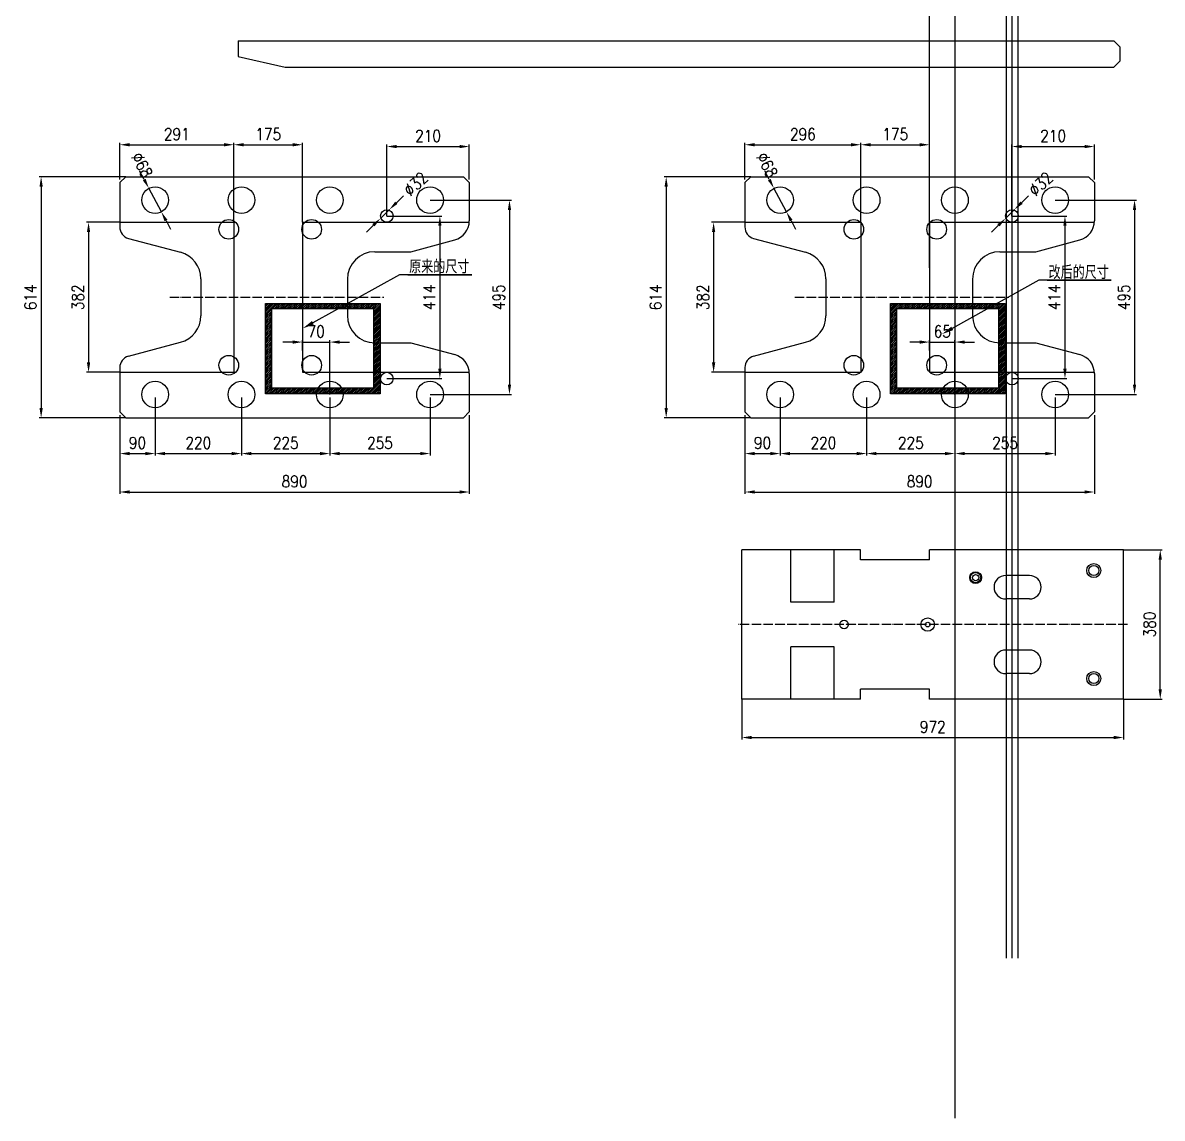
# Model space of a CAD drawing. Header units: millimetres. Extents: x 5342 to 26528, y -1153 to 6041.
# Drawn here: x 17214 to 20115, y -1153 to 1636 of the extents above; entities that cross this region are included whole.
import ezdxf

# ---------------------------------------------------------------- set-up
doc = ezdxf.new("R2010")
doc.units = ezdxf.units.MM
doc.linetypes.add('ACAD_ISO04W100', pattern=[30, 24, -3, 0, -3])
doc.layers.add('7', color=7, linetype='Continuous')
doc.layers.add('AM_5', color=3, linetype='Continuous', lineweight=25)
doc.layers.add('AM_8', color=1, linetype='Continuous', lineweight=25)
doc.styles.add('Dims', font='Romans.shx', dxfattribs={"width": 0.75})
doc.styles.add('HS', font='romans.shx', dxfattribs={"width": 0.85})
doc.dimstyles.new('Standard$0', dxfattribs={"dimscale": 12, "dimtxt": 3, "dimasz": 2.5, "dimexe": 0.5, "dimexo": 0, "dimgap": 1.2, "dimtad": 1, "dimdsep": 46, "dimtxsty": 'HS', "dimcen": 1, "dimclrd": 3, "dimclre": 3, "dimclrt": 4, "dimazin": 2, "dimtfac": 1, "dimtmove": 2, "dimatfit": 1, "dimfxl": 1, "dimtolj": 1, "dimtzin": 0, "dimarcsym": 0})
doc.dimstyles.new('Standard$3', dxfattribs={"dimscale": 12, "dimtxt": 3, "dimasz": 2.5, "dimexe": 0.5, "dimexo": 0, "dimgap": 1.2, "dimtad": 1, "dimdsep": 46, "dimtxsty": 'HS', "dimcen": 1, "dimclrd": 3, "dimclre": 3, "dimclrt": 4, "dimazin": 2, "dimtfac": 1, "dimtmove": 2, "dimatfit": 1, "dimfxl": 1, "dimtolj": 1, "dimtzin": 0, "dimarcsym": 0})
pattern_1 = [(45, (1591.522, 0), (-2.24506403, 2.24506403), [])]

# ---------------------------------------------------------------- blocks, each defined once
blk = doc.blocks.new('*D54')
at = {"layer": '7', "color": 3, "lineweight": -2, "transparency": 16777216}
for p, q in [((20016.8, 293.7), (20115, 293.7)), ((20110, -61.3), (20110, 268.7)), ((20016.8, -86.3), (20115, -86.3))]:
    blk.add_line(p, q, dxfattribs=at)
at = {"layer": '7', "color": 3, "transparency": 16777216}
for points in [[(20105.8, 268.7), (20114.2, 268.7), (20110, 293.7)], [(20105.8, -61.3), (20114.2, -61.3), (20110, -86.3)]]:
    blk.add_solid(points, dxfattribs=at)
at = {"layer": 'Defpoints', "color": 0, "transparency": 16777216}
for p in [(20016.8, 293.7), (20110, 293.7), (20016.8, -86.3)]:
    blk.add_point(p, dxfattribs=at)
at = {"layer": '7', "color": 4, "transparency": 16777216, "insert": (20083, 103.7), "char_height": 30, "attachment_point": 5, "rotation": 90, "style": 'HS'}
blk.add_mtext('\\A1;380', dxfattribs=at)
blk = doc.blocks.new('*D57')
at = {"layer": '7', "color": 3, "lineweight": -2, "transparency": 16777216}
for p, q in [((19142.3, 681.9), (19142.3, 534)), ((19052.3, 636.9), (19052.3, 534)), ((19077.3, 539), (19117.3, 539))]:
    blk.add_line(p, q, dxfattribs=at)
at = {"layer": '7', "color": 3, "transparency": 16777216}
for points in [[(19077.3, 543.1), (19077.3, 534.8), (19052.3, 539)], [(19117.3, 543.1), (19117.3, 534.8), (19142.3, 539)]]:
    blk.add_solid(points, dxfattribs=at)
at = {"layer": 'Defpoints', "color": 0, "transparency": 16777216}
for p in [(19142.3, 681.9), (19052.3, 636.9), (19142.3, 539)]:
    blk.add_point(p, dxfattribs=at)
at = {"layer": '7', "color": 4, "transparency": 16777216, "insert": (19097.3, 566), "char_height": 30, "attachment_point": 5, "style": 'HS'}
blk.add_mtext('\\A1;90', dxfattribs=at)
blk = doc.blocks.new('*D58')
at = {"layer": '7', "color": 3, "lineweight": -2, "transparency": 16777216}
for p, q in [((19362.3, 681.9), (19362.3, 534)), ((19587.3, 681.9), (19587.3, 534)), ((19387.3, 539), (19562.3, 539))]:
    blk.add_line(p, q, dxfattribs=at)
at = {"layer": '7', "color": 3, "transparency": 16777216}
for points in [[(19387.3, 543.1), (19387.3, 534.8), (19362.3, 539)], [(19562.3, 543.1), (19562.3, 534.8), (19587.3, 539)]]:
    blk.add_solid(points, dxfattribs=at)
at = {"layer": 'Defpoints', "color": 0, "transparency": 16777216}
for p in [(19362.3, 681.9), (19587.3, 681.9), (19587.3, 539)]:
    blk.add_point(p, dxfattribs=at)
at = {"layer": '7', "color": 4, "transparency": 16777216, "insert": (19474.8, 566), "char_height": 30, "attachment_point": 5, "style": 'HS'}
blk.add_mtext('\\A1;225', dxfattribs=at)
blk = doc.blocks.new('*D59')
at = {"layer": '7', "color": 3, "lineweight": -2, "transparency": 16777216}
for p, q in [((19587.3, 681.9), (19587.3, 534)), ((19842.3, 681.9), (19842.3, 534)), ((19612.3, 539), (19817.3, 539))]:
    blk.add_line(p, q, dxfattribs=at)
at = {"layer": '7', "color": 3, "transparency": 16777216}
for points in [[(19612.3, 543.1), (19612.3, 534.8), (19587.3, 539)], [(19817.3, 543.1), (19817.3, 534.8), (19842.3, 539)]]:
    blk.add_solid(points, dxfattribs=at)
at = {"layer": 'Defpoints', "color": 0, "transparency": 16777216}
for p in [(19587.3, 681.9), (19842.3, 681.9), (19842.3, 539)]:
    blk.add_point(p, dxfattribs=at)
at = {"layer": '7', "color": 4, "transparency": 16777216, "insert": (19714.8, 566), "char_height": 30, "attachment_point": 5, "style": 'HS'}
blk.add_mtext('\\A1;255', dxfattribs=at)
blk = doc.blocks.new('*D60')
at = {"layer": '7', "color": 3, "lineweight": -2, "transparency": 16777216}
for p, q in [((19052.3, 636.9), (19052.3, 436.1)), ((19942.3, 636.9), (19942.3, 436.1)), ((19077.3, 441.1), (19917.3, 441.1))]:
    blk.add_line(p, q, dxfattribs=at)
at = {"layer": '7', "color": 3, "transparency": 16777216}
for points in [[(19077.3, 445.3), (19077.3, 437), (19052.3, 441.1)], [(19917.3, 445.3), (19917.3, 437), (19942.3, 441.1)]]:
    blk.add_solid(points, dxfattribs=at)
at = {"layer": 'Defpoints', "color": 0, "transparency": 16777216}
for p in [(19052.3, 636.9), (19942.3, 636.9), (19942.3, 441.1)]:
    blk.add_point(p, dxfattribs=at)
at = {"layer": '7', "color": 4, "transparency": 16777216, "insert": (19497.3, 468.1), "char_height": 30, "attachment_point": 5, "style": 'HS'}
blk.add_mtext('\\A1;890', dxfattribs=at)
blk = doc.blocks.new('*D61')
at = {"layer": '7', "color": 3, "lineweight": -2, "transparency": 16777216}
for p, q in [((19756.6, 1177.6), (19774.5, 1195.1)), ((19715.9, 1137.7), (19738.7, 1160.1)), ((19698, 1120.2), (19680.2, 1102.7))]:
    blk.add_line(p, q, dxfattribs=at)
at = {"layer": '7', "color": 3, "transparency": 16777216}
for points in [[(19753.7, 1180.6), (19759.5, 1174.7), (19738.7, 1160.1)], [(19695.1, 1123.2), (19701, 1117.3), (19715.9, 1137.7)]]:
    blk.add_solid(points, dxfattribs=at)
at = {"layer": 'Defpoints', "color": 0, "transparency": 16777216}
for p in [(19715.9, 1137.7), (19738.7, 1160.1)]:
    blk.add_point(p, dxfattribs=at)
at = {"layer": '7', "color": 4, "transparency": 16777216, "insert": (19805.6, 1225.6), "char_height": 30, "attachment_point": 5, "rotation": 44.4243, "style": 'HS'}
blk.add_mtext('\\A1;∅32', dxfattribs=at)
blk = doc.blocks.new('*D62')
at = {"layer": '7', "color": 3, "lineweight": -2, "transparency": 16777216}
for p, q in [((19142.3, 681.9), (19142.3, 534)), ((19362.3, 681.9), (19362.3, 534)), ((19167.3, 539), (19337.3, 539))]:
    blk.add_line(p, q, dxfattribs=at)
at = {"layer": '7', "color": 3, "transparency": 16777216}
for points in [[(19167.3, 543.1), (19167.3, 534.8), (19142.3, 539)], [(19337.3, 543.1), (19337.3, 534.8), (19362.3, 539)]]:
    blk.add_solid(points, dxfattribs=at)
at = {"layer": 'Defpoints', "color": 0, "transparency": 16777216}
for p in [(19142.3, 681.9), (19362.3, 681.9), (19362.3, 539)]:
    blk.add_point(p, dxfattribs=at)
at = {"layer": '7', "color": 4, "transparency": 16777216, "insert": (19252.3, 566), "char_height": 30, "attachment_point": 5, "style": 'HS'}
blk.add_mtext('\\A1;220', dxfattribs=at)
blk = doc.blocks.new('*D63')
at = {"layer": '7', "color": 3, "lineweight": -2, "transparency": 16777216}
for p, q in [((19732.3, 1143.9), (19732.3, 1325.8)), ((19757.3, 1320.8), (19917.3, 1320.8)), ((19942.3, 1236.9), (19942.3, 1325.8))]:
    blk.add_line(p, q, dxfattribs=at)
at = {"layer": '7', "color": 3, "transparency": 16777216}
for points in [[(19757.3, 1324.9), (19757.3, 1316.6), (19732.3, 1320.8)], [(19917.3, 1324.9), (19917.3, 1316.6), (19942.3, 1320.8)]]:
    blk.add_solid(points, dxfattribs=at)
at = {"layer": 'Defpoints', "color": 0, "transparency": 16777216}
for p in [(19942.3, 1320.8), (19942.3, 1236.9), (19732.3, 1143.9)]:
    blk.add_point(p, dxfattribs=at)
at = {"layer": '7', "color": 4, "transparency": 16777216, "insert": (19837.3, 1347.8), "char_height": 30, "attachment_point": 5, "style": 'HS'}
blk.add_mtext('\\A1;210', dxfattribs=at)
blk = doc.blocks.new('*D64')
at = {"layer": '7', "color": 3, "lineweight": -2, "transparency": 16777216}
for p, q in [((19347.8, 1127.9), (19347.8, 1330.3)), ((19372.8, 1325.3), (19497.8, 1325.3)), ((19522.8, 1127.9), (19522.8, 1330.3))]:
    blk.add_line(p, q, dxfattribs=at)
at = {"layer": '7', "color": 3, "transparency": 16777216}
for points in [[(19372.8, 1329.5), (19372.8, 1321.2), (19347.8, 1325.3)], [(19497.8, 1329.5), (19497.8, 1321.2), (19522.8, 1325.3)]]:
    blk.add_solid(points, dxfattribs=at)
at = {"layer": 'Defpoints', "color": 0, "transparency": 16777216}
for p in [(19522.8, 1325.3), (19347.8, 1127.9), (19522.8, 1127.9)]:
    blk.add_point(p, dxfattribs=at)
at = {"layer": '7', "color": 4, "transparency": 16777216, "insert": (19435.3, 1352.3), "char_height": 30, "attachment_point": 5, "style": 'HS'}
blk.add_mtext('\\A1;175', dxfattribs=at)
blk = doc.blocks.new('*D65')
at = {"layer": '7', "color": 3, "lineweight": -2, "transparency": 16777216}
for p, q in [((19114.6, 1236.5), (19102.9, 1258.6)), ((19158.3, 1154.4), (19126.4, 1214.5)), ((19170, 1132.3), (19181.7, 1110.2))]:
    blk.add_line(p, q, dxfattribs=at)
at = {"layer": '7', "color": 3, "transparency": 16777216}
for points in [[(19118.3, 1238.5), (19111, 1234.6), (19126.4, 1214.5)], [(19173.7, 1134.3), (19166.3, 1130.4), (19158.3, 1154.4)]]:
    blk.add_solid(points, dxfattribs=at)
at = {"layer": 'Defpoints', "color": 0, "transparency": 16777216}
for p in [(19126.4, 1214.5), (19158.3, 1154.4)]:
    blk.add_point(p, dxfattribs=at)
at = {"layer": '7', "color": 4, "transparency": 16777216, "insert": (19109.2, 1273.4), "char_height": 30, "attachment_point": 5, "rotation": 297.9707, "style": 'HS'}
blk.add_mtext('\\A1;∅68', dxfattribs=at)
blk = doc.blocks.new('*D66')
at = {"layer": '7', "color": 3, "lineweight": -2, "transparency": 16777216}
for p, q in [((19052.3, 1236.9), (19052.3, 1330.3)), ((19077.3, 1325.3), (19322.8, 1325.3)), ((19347.8, 1127.9), (19347.8, 1330.3))]:
    blk.add_line(p, q, dxfattribs=at)
at = {"layer": '7', "color": 3, "transparency": 16777216}
for points in [[(19077.3, 1329.5), (19077.3, 1321.2), (19052.3, 1325.3)], [(19322.8, 1329.5), (19322.8, 1321.2), (19347.8, 1325.3)]]:
    blk.add_solid(points, dxfattribs=at)
at = {"layer": 'Defpoints', "color": 0, "transparency": 16777216}
for p in [(19347.8, 1325.3), (19052.3, 1236.9), (19347.8, 1127.9)]:
    blk.add_point(p, dxfattribs=at)
at = {"layer": '7', "color": 4, "transparency": 16777216, "insert": (19200.1, 1352.3), "char_height": 30, "attachment_point": 5, "style": 'HS'}
blk.add_mtext('\\A1;296', dxfattribs=at)
blk = doc.blocks.new('*D68')
at = {"layer": '7', "color": 3, "lineweight": -2, "transparency": 16777216}
for p, q in [((19842.3, 1184.4), (20049.6, 1184.4)), ((20044.6, 1159.4), (20044.6, 714.4)), ((19842.3, 689.4), (20049.6, 689.4))]:
    blk.add_line(p, q, dxfattribs=at)
at = {"layer": '7', "color": 3, "transparency": 16777216}
for points in [[(20040.4, 1159.4), (20048.7, 1159.4), (20044.6, 1184.4)], [(20040.4, 714.4), (20048.7, 714.4), (20044.6, 689.4)]]:
    blk.add_solid(points, dxfattribs=at)
at = {"layer": 'Defpoints', "color": 0, "transparency": 16777216}
for p in [(19842.3, 1184.4), (19842.3, 689.4), (20044.6, 689.4)]:
    blk.add_point(p, dxfattribs=at)
at = {"layer": '7', "color": 4, "transparency": 16777216, "insert": (20017.6, 936.9), "char_height": 30, "attachment_point": 5, "rotation": 90, "style": 'HS'}
blk.add_mtext('\\A1;495', dxfattribs=at)
blk = doc.blocks.new('*D69')
at = {"layer": '7', "color": 3, "lineweight": -2, "transparency": 16777216}
for p, q in [((19052.3, 1127.9), (18967.8, 1127.9)), ((18972.8, 1102.9), (18972.8, 770.9)), ((19052.3, 745.9), (18967.8, 745.9))]:
    blk.add_line(p, q, dxfattribs=at)
at = {"layer": '7', "color": 3, "transparency": 16777216}
for points in [[(18968.6, 1102.9), (18976.9, 1102.9), (18972.8, 1127.9)], [(18968.6, 770.9), (18976.9, 770.9), (18972.8, 745.9)]]:
    blk.add_solid(points, dxfattribs=at)
at = {"layer": 'Defpoints', "color": 0, "transparency": 16777216}
for p in [(19052.3, 1127.9), (18972.8, 745.9), (19052.3, 745.9)]:
    blk.add_point(p, dxfattribs=at)
at = {"layer": '7', "color": 4, "transparency": 16777216, "insert": (18945.8, 936.9), "char_height": 30, "attachment_point": 5, "rotation": 90, "style": 'HS'}
blk.add_mtext('\\A1;382', dxfattribs=at)
blk = doc.blocks.new('*D67')
at = {"layer": '7', "color": 3, "lineweight": -2, "transparency": 16777216}
for p, q in [((19067.3, 1243.9), (18847.1, 1243.9)), ((18852.1, 1218.9), (18852.1, 654.9)), ((19067.3, 629.9), (18847.1, 629.9))]:
    blk.add_line(p, q, dxfattribs=at)
at = {"layer": '7', "color": 3, "transparency": 16777216}
for points in [[(18847.9, 1218.9), (18856.2, 1218.9), (18852.1, 1243.9)], [(18847.9, 654.9), (18856.2, 654.9), (18852.1, 629.9)]]:
    blk.add_solid(points, dxfattribs=at)
at = {"layer": 'Defpoints', "color": 0, "transparency": 16777216}
for p in [(19067.3, 1243.9), (18852.1, 629.9), (19067.3, 629.9)]:
    blk.add_point(p, dxfattribs=at)
at = {"layer": '7', "color": 4, "transparency": 16777216, "insert": (18825.1, 936.9), "char_height": 30, "attachment_point": 5, "rotation": 90, "style": 'HS'}
blk.add_mtext('\\A1;614', dxfattribs=at)
blk = doc.blocks.new('*D70')
at = {"layer": '7', "color": 3, "lineweight": -2, "transparency": 16777216}
for p, q in [((19732.3, 1143.9), (19872.4, 1143.9)), ((19867.4, 1118.9), (19867.4, 754.9)), ((19732.3, 729.9), (19872.4, 729.9))]:
    blk.add_line(p, q, dxfattribs=at)
at = {"layer": '7', "color": 3, "transparency": 16777216}
for points in [[(19863.2, 1118.9), (19871.5, 1118.9), (19867.4, 1143.9)], [(19863.2, 754.9), (19871.5, 754.9), (19867.4, 729.9)]]:
    blk.add_solid(points, dxfattribs=at)
at = {"layer": 'Defpoints', "color": 0, "transparency": 16777216}
for p in [(19732.3, 1143.9), (19732.3, 729.9), (19867.4, 729.9)]:
    blk.add_point(p, dxfattribs=at)
at = {"layer": '7', "color": 4, "transparency": 16777216, "insert": (19840.4, 936.9), "char_height": 30, "attachment_point": 5, "rotation": 90, "style": 'HS'}
blk.add_mtext('\\A1;414', dxfattribs=at)
blk = doc.blocks.new('*D96')
at = {"layer": '7', "color": 3, "lineweight": -2, "transparency": 16777216}
for p, q in [((19044.8, -86.3), (19044.8, -189.1)), ((20016.8, -86.3), (20016.8, -189.1)), ((19069.8, -184.1), (19991.8, -184.1))]:
    blk.add_line(p, q, dxfattribs=at)
at = {"layer": '7', "color": 3, "transparency": 16777216}
for points in [[(19069.8, -179.9), (19069.8, -188.2), (19044.8, -184.1)], [(19991.8, -179.9), (19991.8, -188.2), (20016.8, -184.1)]]:
    blk.add_solid(points, dxfattribs=at)
at = {"layer": 'Defpoints', "color": 0, "transparency": 16777216}
for p in [(19044.8, -86.3), (20016.8, -86.3), (20016.8, -184.1)]:
    blk.add_point(p, dxfattribs=at)
at = {"layer": '7', "color": 4, "transparency": 16777216, "insert": (19530.8, -157.1), "char_height": 30, "attachment_point": 5, "style": 'HS'}
blk.add_mtext('\\A1;972', dxfattribs=at)
blk = doc.blocks.new('*D127')
at = {"layer": '7', "color": 3, "lineweight": -2, "transparency": 16777216}
for p, q in [((19497.8, 822.9), (19472.8, 822.9)), ((19522.8, 801.6), (19522.8, 827.9)), ((19522.8, 822.9), (19587.3, 822.9)), ((19587.3, 689.4), (19587.3, 827.9)), ((19612.3, 822.9), (19637.3, 822.9))]:
    blk.add_line(p, q, dxfattribs=at)
at = {"layer": '7', "color": 3, "transparency": 16777216}
for points in [[(19497.8, 827), (19497.8, 818.7), (19522.8, 822.9)], [(19612.3, 827), (19612.3, 818.7), (19587.3, 822.9)]]:
    blk.add_solid(points, dxfattribs=at)
at = {"layer": 'Defpoints', "color": 0, "transparency": 16777216}
for p in [(19587.3, 822.9), (19522.8, 801.6), (19587.3, 689.4)]:
    blk.add_point(p, dxfattribs=at)
at = {"layer": '7', "color": 4, "transparency": 16777216, "insert": (19555.1, 849.9), "char_height": 30, "attachment_point": 5, "style": 'HS'}
blk.add_mtext('\\A1;65', dxfattribs=at)
blk = doc.blocks.new('*D129')
at = {"layer": '7', "color": 3, "lineweight": -2, "transparency": 16777216}
for p, q in [((17550.8, 681.9), (17550.8, 534)), ((17460.8, 636.9), (17460.8, 534)), ((17485.8, 539), (17525.8, 539))]:
    blk.add_line(p, q, dxfattribs=at)
at = {"layer": '7', "color": 3, "transparency": 16777216}
for points in [[(17485.8, 543.1), (17485.8, 534.8), (17460.8, 539)], [(17525.8, 543.1), (17525.8, 534.8), (17550.8, 539)]]:
    blk.add_solid(points, dxfattribs=at)
at = {"layer": 'Defpoints', "color": 0, "transparency": 16777216}
for p in [(17550.8, 681.9), (17460.8, 636.9), (17550.8, 539)]:
    blk.add_point(p, dxfattribs=at)
at = {"layer": '7', "color": 4, "transparency": 16777216, "insert": (17505.8, 566), "char_height": 30, "attachment_point": 5, "style": 'HS'}
blk.add_mtext('\\A1;90', dxfattribs=at)
blk = doc.blocks.new('*D130')
at = {"layer": '7', "color": 3, "lineweight": -2, "transparency": 16777216}
for p, q in [((17770.8, 681.9), (17770.8, 534)), ((17995.8, 681.9), (17995.8, 534)), ((17795.8, 539), (17970.8, 539))]:
    blk.add_line(p, q, dxfattribs=at)
at = {"layer": '7', "color": 3, "transparency": 16777216}
for points in [[(17795.8, 543.1), (17795.8, 534.8), (17770.8, 539)], [(17970.8, 543.1), (17970.8, 534.8), (17995.8, 539)]]:
    blk.add_solid(points, dxfattribs=at)
at = {"layer": 'Defpoints', "color": 0, "transparency": 16777216}
for p in [(17770.8, 681.9), (17995.8, 681.9), (17995.8, 539)]:
    blk.add_point(p, dxfattribs=at)
at = {"layer": '7', "color": 4, "transparency": 16777216, "insert": (17883.3, 566), "char_height": 30, "attachment_point": 5, "style": 'HS'}
blk.add_mtext('\\A1;225', dxfattribs=at)
blk = doc.blocks.new('*D131')
at = {"layer": '7', "color": 3, "lineweight": -2, "transparency": 16777216}
for p, q in [((17995.8, 681.9), (17995.8, 534)), ((18250.8, 681.9), (18250.8, 534)), ((18020.8, 539), (18225.8, 539))]:
    blk.add_line(p, q, dxfattribs=at)
at = {"layer": '7', "color": 3, "transparency": 16777216}
for points in [[(18020.8, 543.1), (18020.8, 534.8), (17995.8, 539)], [(18225.8, 543.1), (18225.8, 534.8), (18250.8, 539)]]:
    blk.add_solid(points, dxfattribs=at)
at = {"layer": 'Defpoints', "color": 0, "transparency": 16777216}
for p in [(17995.8, 681.9), (18250.8, 681.9), (18250.8, 539)]:
    blk.add_point(p, dxfattribs=at)
at = {"layer": '7', "color": 4, "transparency": 16777216, "insert": (18123.3, 566), "char_height": 30, "attachment_point": 5, "style": 'HS'}
blk.add_mtext('\\A1;255', dxfattribs=at)
blk = doc.blocks.new('*D132')
at = {"layer": '7', "color": 3, "lineweight": -2, "transparency": 16777216}
for p, q in [((17460.8, 636.9), (17460.8, 436.1)), ((18350.8, 636.9), (18350.8, 436.1)), ((17485.8, 441.1), (18325.8, 441.1))]:
    blk.add_line(p, q, dxfattribs=at)
at = {"layer": '7', "color": 3, "transparency": 16777216}
for points in [[(17485.8, 445.3), (17485.8, 437), (17460.8, 441.1)], [(18325.8, 445.3), (18325.8, 437), (18350.8, 441.1)]]:
    blk.add_solid(points, dxfattribs=at)
at = {"layer": 'Defpoints', "color": 0, "transparency": 16777216}
for p in [(17460.8, 636.9), (18350.8, 636.9), (18350.8, 441.1)]:
    blk.add_point(p, dxfattribs=at)
at = {"layer": '7', "color": 4, "transparency": 16777216, "insert": (17905.8, 468.1), "char_height": 30, "attachment_point": 5, "style": 'HS'}
blk.add_mtext('\\A1;890', dxfattribs=at)
blk = doc.blocks.new('*D133')
at = {"layer": '7', "color": 3, "lineweight": -2, "transparency": 16777216}
for p, q in [((18165.1, 1177.6), (18182.9, 1195.1)), ((18124.4, 1137.7), (18147.2, 1160.1)), ((18106.5, 1120.2), (18088.7, 1102.7))]:
    blk.add_line(p, q, dxfattribs=at)
at = {"layer": '7', "color": 3, "transparency": 16777216}
for points in [[(18162.2, 1180.6), (18168, 1174.7), (18147.2, 1160.1)], [(18103.6, 1123.2), (18109.4, 1117.3), (18124.4, 1137.7)]]:
    blk.add_solid(points, dxfattribs=at)
at = {"layer": 'Defpoints', "color": 0, "transparency": 16777216}
for p in [(18124.4, 1137.7), (18147.2, 1160.1)]:
    blk.add_point(p, dxfattribs=at)
at = {"layer": '7', "color": 4, "transparency": 16777216, "insert": (18214.1, 1225.6), "char_height": 30, "attachment_point": 5, "rotation": 44.4243, "style": 'HS'}
blk.add_mtext('\\A1;∅32', dxfattribs=at)
blk = doc.blocks.new('*D134')
at = {"layer": '7', "color": 3, "lineweight": -2, "transparency": 16777216}
for p, q in [((17550.8, 681.9), (17550.8, 534)), ((17770.8, 681.9), (17770.8, 534)), ((17575.8, 539), (17745.8, 539))]:
    blk.add_line(p, q, dxfattribs=at)
at = {"layer": '7', "color": 3, "transparency": 16777216}
for points in [[(17575.8, 543.1), (17575.8, 534.8), (17550.8, 539)], [(17745.8, 543.1), (17745.8, 534.8), (17770.8, 539)]]:
    blk.add_solid(points, dxfattribs=at)
at = {"layer": 'Defpoints', "color": 0, "transparency": 16777216}
for p in [(17550.8, 681.9), (17770.8, 681.9), (17770.8, 539)]:
    blk.add_point(p, dxfattribs=at)
at = {"layer": '7', "color": 4, "transparency": 16777216, "insert": (17660.8, 566), "char_height": 30, "attachment_point": 5, "style": 'HS'}
blk.add_mtext('\\A1;220', dxfattribs=at)
blk = doc.blocks.new('*D135')
at = {"layer": '7', "color": 3, "lineweight": -2, "transparency": 16777216}
for p, q in [((18140.8, 1143.9), (18140.8, 1325.8)), ((18165.8, 1320.8), (18325.8, 1320.8)), ((18350.8, 1236.9), (18350.8, 1325.8))]:
    blk.add_line(p, q, dxfattribs=at)
at = {"layer": '7', "color": 3, "transparency": 16777216}
for points in [[(18165.8, 1324.9), (18165.8, 1316.6), (18140.8, 1320.8)], [(18325.8, 1324.9), (18325.8, 1316.6), (18350.8, 1320.8)]]:
    blk.add_solid(points, dxfattribs=at)
at = {"layer": 'Defpoints', "color": 0, "transparency": 16777216}
for p in [(18350.8, 1320.8), (18350.8, 1236.9), (18140.8, 1143.9)]:
    blk.add_point(p, dxfattribs=at)
at = {"layer": '7', "color": 4, "transparency": 16777216, "insert": (18245.8, 1347.8), "char_height": 30, "attachment_point": 5, "style": 'HS'}
blk.add_mtext('\\A1;210', dxfattribs=at)
blk = doc.blocks.new('*D136')
at = {"layer": '7', "color": 3, "lineweight": -2, "transparency": 16777216}
for p, q in [((17751.3, 1127.9), (17751.3, 1330.3)), ((17776.3, 1325.3), (17901.3, 1325.3)), ((17926.3, 1127.9), (17926.3, 1330.3))]:
    blk.add_line(p, q, dxfattribs=at)
at = {"layer": '7', "color": 3, "transparency": 16777216}
for points in [[(17776.3, 1329.5), (17776.3, 1321.2), (17751.3, 1325.3)], [(17901.3, 1329.5), (17901.3, 1321.2), (17926.3, 1325.3)]]:
    blk.add_solid(points, dxfattribs=at)
at = {"layer": 'Defpoints', "color": 0, "transparency": 16777216}
for p in [(17926.3, 1325.3), (17751.3, 1127.9), (17926.3, 1127.9)]:
    blk.add_point(p, dxfattribs=at)
at = {"layer": '7', "color": 4, "transparency": 16777216, "insert": (17838.8, 1352.3), "char_height": 30, "attachment_point": 5, "style": 'HS'}
blk.add_mtext('\\A1;175', dxfattribs=at)
blk = doc.blocks.new('*D137')
at = {"layer": '7', "color": 3, "lineweight": -2, "transparency": 16777216}
for p, q in [((17523.1, 1236.5), (17511.4, 1258.6)), ((17566.7, 1154.4), (17534.9, 1214.5)), ((17578.5, 1132.3), (17590.2, 1110.2))]:
    blk.add_line(p, q, dxfattribs=at)
at = {"layer": '7', "color": 3, "transparency": 16777216}
for points in [[(17526.8, 1238.5), (17519.4, 1234.6), (17534.9, 1214.5)], [(17582.1, 1134.3), (17574.8, 1130.4), (17566.7, 1154.4)]]:
    blk.add_solid(points, dxfattribs=at)
at = {"layer": 'Defpoints', "color": 0, "transparency": 16777216}
for p in [(17534.9, 1214.5), (17566.7, 1154.4)]:
    blk.add_point(p, dxfattribs=at)
at = {"layer": '7', "color": 4, "transparency": 16777216, "insert": (17517.7, 1273.4), "char_height": 30, "attachment_point": 5, "rotation": 297.9707, "style": 'HS'}
blk.add_mtext('\\A1;∅68', dxfattribs=at)
blk = doc.blocks.new('*D138')
at = {"layer": '7', "color": 3, "lineweight": -2, "transparency": 16777216}
for p, q in [((17460.8, 1236.9), (17460.8, 1330.3)), ((17485.8, 1325.3), (17726.3, 1325.3)), ((17751.3, 1127.9), (17751.3, 1330.3))]:
    blk.add_line(p, q, dxfattribs=at)
at = {"layer": '7', "color": 3, "transparency": 16777216}
for points in [[(17485.8, 1329.5), (17485.8, 1321.2), (17460.8, 1325.3)], [(17726.3, 1329.5), (17726.3, 1321.2), (17751.3, 1325.3)]]:
    blk.add_solid(points, dxfattribs=at)
at = {"layer": 'Defpoints', "color": 0, "transparency": 16777216}
for p in [(17751.3, 1325.3), (17460.8, 1236.9), (17751.3, 1127.9)]:
    blk.add_point(p, dxfattribs=at)
at = {"layer": '7', "color": 4, "transparency": 16777216, "insert": (17606, 1352.3), "char_height": 30, "attachment_point": 5, "style": 'HS'}
blk.add_mtext('\\A1;291', dxfattribs=at)
blk = doc.blocks.new('*D140')
at = {"layer": '7', "color": 3, "lineweight": -2, "transparency": 16777216}
for p, q in [((18250.8, 1184.4), (18458, 1184.4)), ((18453, 1159.4), (18453, 714.4)), ((18250.8, 689.4), (18458, 689.4))]:
    blk.add_line(p, q, dxfattribs=at)
at = {"layer": '7', "color": 3, "transparency": 16777216}
for points in [[(18448.9, 1159.4), (18457.2, 1159.4), (18453, 1184.4)], [(18448.9, 714.4), (18457.2, 714.4), (18453, 689.4)]]:
    blk.add_solid(points, dxfattribs=at)
at = {"layer": 'Defpoints', "color": 0, "transparency": 16777216}
for p in [(18250.8, 1184.4), (18250.8, 689.4), (18453, 689.4)]:
    blk.add_point(p, dxfattribs=at)
at = {"layer": '7', "color": 4, "transparency": 16777216, "insert": (18426, 936.9), "char_height": 30, "attachment_point": 5, "rotation": 90, "style": 'HS'}
blk.add_mtext('\\A1;495', dxfattribs=at)
blk = doc.blocks.new('*D141')
at = {"layer": '7', "color": 3, "lineweight": -2, "transparency": 16777216}
for p, q in [((17460.8, 1127.9), (17376.3, 1127.9)), ((17381.3, 1102.9), (17381.3, 770.9)), ((17460.8, 745.9), (17376.3, 745.9))]:
    blk.add_line(p, q, dxfattribs=at)
at = {"layer": '7', "color": 3, "transparency": 16777216}
for points in [[(17377.1, 1102.9), (17385.4, 1102.9), (17381.3, 1127.9)], [(17377.1, 770.9), (17385.4, 770.9), (17381.3, 745.9)]]:
    blk.add_solid(points, dxfattribs=at)
at = {"layer": 'Defpoints', "color": 0, "transparency": 16777216}
for p in [(17460.8, 1127.9), (17381.3, 745.9), (17460.8, 745.9)]:
    blk.add_point(p, dxfattribs=at)
at = {"layer": '7', "color": 4, "transparency": 16777216, "insert": (17354.3, 936.9), "char_height": 30, "attachment_point": 5, "rotation": 90, "style": 'HS'}
blk.add_mtext('\\A1;382', dxfattribs=at)
blk = doc.blocks.new('*D142')
at = {"layer": '7', "color": 3, "lineweight": -2, "transparency": 16777216}
for p, q in [((17475.8, 1243.9), (17255.5, 1243.9)), ((17260.5, 1218.9), (17260.5, 654.9)), ((17475.8, 629.9), (17255.5, 629.9))]:
    blk.add_line(p, q, dxfattribs=at)
at = {"layer": '7', "color": 3, "transparency": 16777216}
for points in [[(17256.4, 1218.9), (17264.7, 1218.9), (17260.5, 1243.9)], [(17256.4, 654.9), (17264.7, 654.9), (17260.5, 629.9)]]:
    blk.add_solid(points, dxfattribs=at)
at = {"layer": 'Defpoints', "color": 0, "transparency": 16777216}
for p in [(17475.8, 1243.9), (17260.5, 629.9), (17475.8, 629.9)]:
    blk.add_point(p, dxfattribs=at)
at = {"layer": '7', "color": 4, "transparency": 16777216, "insert": (17233.5, 936.9), "char_height": 30, "attachment_point": 5, "rotation": 90, "style": 'HS'}
blk.add_mtext('\\A1;614', dxfattribs=at)
blk = doc.blocks.new('*D143')
at = {"layer": '7', "color": 3, "lineweight": -2, "transparency": 16777216}
for p, q in [((18140.8, 1143.9), (18280.8, 1143.9)), ((18275.8, 1118.9), (18275.8, 754.9)), ((18140.8, 729.9), (18280.8, 729.9))]:
    blk.add_line(p, q, dxfattribs=at)
at = {"layer": '7', "color": 3, "transparency": 16777216}
for points in [[(18271.7, 1118.9), (18280, 1118.9), (18275.8, 1143.9)], [(18271.7, 754.9), (18280, 754.9), (18275.8, 729.9)]]:
    blk.add_solid(points, dxfattribs=at)
at = {"layer": 'Defpoints', "color": 0, "transparency": 16777216}
for p in [(18140.8, 1143.9), (18140.8, 729.9), (18275.8, 729.9)]:
    blk.add_point(p, dxfattribs=at)
at = {"layer": '7', "color": 4, "transparency": 16777216, "insert": (18248.8, 936.9), "char_height": 30, "attachment_point": 5, "rotation": 90, "style": 'HS'}
blk.add_mtext('\\A1;414', dxfattribs=at)
blk = doc.blocks.new('*D139')
at = {"layer": '7', "color": 3, "lineweight": -2, "transparency": 16777216}
for p, q in [((17901.3, 822.9), (17876.3, 822.9)), ((17926.3, 801.6), (17926.3, 827.9)), ((17926.3, 822.9), (17995.8, 822.9)), ((17995.8, 689.4), (17995.8, 827.9)), ((18020.8, 822.9), (18045.8, 822.9))]:
    blk.add_line(p, q, dxfattribs=at)
at = {"layer": '7', "color": 3, "transparency": 16777216}
for points in [[(17901.3, 827), (17901.3, 818.7), (17926.3, 822.9)], [(18020.8, 827), (18020.8, 818.7), (17995.8, 822.9)]]:
    blk.add_solid(points, dxfattribs=at)
at = {"layer": 'Defpoints', "color": 0, "transparency": 16777216}
for p in [(17995.8, 822.9), (17926.3, 801.6), (17995.8, 689.4)]:
    blk.add_point(p, dxfattribs=at)
at = {"layer": '7', "color": 4, "transparency": 16777216, "insert": (17961, 849.9), "char_height": 30, "attachment_point": 5, "style": 'HS'}
blk.add_mtext('\\A1;70', dxfattribs=at)
blk = doc.blocks.new('*S144')
at = {"layer": 'AM_5', "color": 255}
for p, q in [((18172.7, 994.5), (17952.5, 872.1)), ((18357.1, 994.5), (18172.7, 994.5)), ((18194, 994.5), (18357.1, 994.5))]:
    blk.add_line(p, q, dxfattribs=at)
at = {"layer": 'AM_5', "color": 255, "linetype": 'Continuous'}
blk.add_trace([(17950.1, 876.4), (17954.9, 867.7), (17926.3, 857.5)], dxfattribs=at)
at = {"layer": 'AM_5', "color": 2, "insert": (18351.1, 997.5), "char_height": 30, "attachment_point": 9, "style": 'Dims'}
blk.add_mtext('{\\fSimSun|b0|i0|c134|p2;原来的尺寸}', dxfattribs=at)
blk = doc.blocks.new('*S145')
at = {"layer": 'AM_5', "color": 255}
for p, q in [((19800.7, 980.2), (19580.6, 857.7)), ((19985.1, 980.2), (19800.7, 980.2)), ((19822.4, 980.2), (19985.1, 980.2))]:
    blk.add_line(p, q, dxfattribs=at)
at = {"layer": 'AM_5', "color": 255, "linetype": 'Continuous'}
blk.add_trace([(19578.1, 862.1), (19583, 853.4), (19554.4, 843.1)], dxfattribs=at)
at = {"layer": 'AM_5', "color": 2, "insert": (19979.1, 983.2), "char_height": 30, "attachment_point": 9, "style": 'Dims'}
blk.add_mtext('{\\fSimSun|b0|i0|c134|p2;改后的尺寸}', dxfattribs=at)

msp = doc.modelspace()

# ---------------------------------------------------------------- hatches: boundary and pattern name
at = {"layer": 'AM_8'}
h = msp.add_hatch(dxfattribs=at)
h.set_pattern_fill('ANSI31', color=256, style=0)
edge = h.paths.add_edge_path()
edge.add_line((17961.86, 691.492), (17831.96, 691.492))
edge.add_line((17831.96, 691.492), (17831.96, 920.976))
edge.add_line((17831.96, 920.976), (17926.297, 920.976))
edge.add_line((17926.297, 920.976), (17926.297, 908.795))
edge.add_line((17926.297, 908.795), (17847.559, 908.795))
edge.add_line((17847.559, 908.795), (17847.559, 705.621))
edge.add_line((17847.559, 705.621), (17965.9, 705.621))
edge.add_arc((17995.797, 689.429), 34, 151.560054, 176.522217)
h = msp.add_hatch(dxfattribs=at)
h.set_pattern_fill('ANSI31', color=256, style=0)
h.paths.add_polyline_path([(18040.297, 920.976), (17926.297, 920.976), (17926.297, 908.795), (18040.297, 908.795)])
h = msp.add_hatch(dxfattribs=at)
h.set_pattern_fill('ANSI31', color=256, style=0)
edge = h.paths.add_edge_path()
edge.add_line((18040.297, 908.795), (18106.395, 908.795))
edge.add_line((18106.395, 908.795), (18106.395, 821.038))
edge.add_arc((18110.297, 890.929), 70, 266.80468, 270)
edge.add_line((18110.297, 820.929), (18123.456, 820.929))
edge.add_line((18123.456, 820.929), (18123.456, 920.976))
edge.add_line((18123.456, 920.976), (18040.297, 920.976))
edge.add_line((18040.297, 920.976), (18040.297, 908.795))
h = msp.add_hatch(dxfattribs=at)
h.set_pattern_fill('ANSI31', color=256, style=0)
h.set_pattern_definition(pattern_1)
edge = h.paths.add_edge_path()
edge.add_line((19553.382, 691.492), (19423.482, 691.492))
edge.add_line((19423.482, 691.492), (19423.482, 920.976))
edge.add_line((19423.482, 920.976), (19517.819, 920.976))
edge.add_line((19517.819, 920.976), (19517.819, 908.795))
edge.add_line((19517.819, 908.795), (19439.081, 908.795))
edge.add_line((19439.081, 908.795), (19439.081, 705.621))
edge.add_line((19439.081, 705.621), (19557.422, 705.621))
edge.add_arc((19587.319, 689.429), 34, 151.560054, 176.522217)
h = msp.add_hatch(dxfattribs=at)
h.set_pattern_fill('ANSI31', color=256, style=0)
h.set_pattern_definition(pattern_1)
h.paths.add_polyline_path([(19631.819, 920.976), (19517.819, 920.976), (19517.819, 908.795), (19631.819, 908.795)])
h = msp.add_hatch(dxfattribs=at)
h.set_pattern_fill('ANSI31', color=256, style=0)
h.set_pattern_definition(pattern_1)
edge = h.paths.add_edge_path()
edge.add_line((19631.819, 908.795), (19697.917, 908.795))
edge.add_line((19697.917, 908.795), (19697.917, 821.038))
edge.add_arc((19701.819, 890.929), 70, 266.80468, 270)
edge.add_line((19701.819, 820.929), (19714.978, 820.929))
edge.add_line((19714.978, 820.929), (19714.978, 920.976))
edge.add_line((19714.978, 920.976), (19631.819, 920.976))
edge.add_line((19631.819, 920.976), (19631.819, 908.795))
h = msp.add_hatch(dxfattribs=at)
h.set_pattern_fill('ANSI31', color=256, style=0)
edge = h.paths.add_edge_path()
edge.add_arc((18110.297, 890.929), 70, 266.80468, 270, ccw=False)
edge.add_line((18106.395, 821.038), (18106.395, 745.929))
edge.add_line((18106.395, 745.929), (18123.456, 745.929))
edge.add_line((18123.456, 745.929), (18123.456, 820.929))
edge.add_line((18123.456, 820.929), (18110.297, 820.929))
h = msp.add_hatch(dxfattribs=at)
h.set_pattern_fill('ANSI31', color=256, style=0)
h.set_pattern_definition(pattern_1)
edge = h.paths.add_edge_path()
edge.add_arc((19701.819, 890.929), 70, 266.80468, 270, ccw=False)
edge.add_line((19697.917, 821.038), (19697.917, 745.929))
edge.add_line((19697.917, 745.929), (19714.978, 745.929))
edge.add_line((19714.978, 745.929), (19714.978, 820.929))
edge.add_line((19714.978, 820.929), (19701.819, 820.929))
h = msp.add_hatch(dxfattribs=at)
h.set_pattern_fill('ANSI31', color=256, style=0)
edge = h.paths.add_edge_path()
edge.add_line((18106.395, 745.929), (18106.395, 705.621))
edge.add_line((18106.395, 705.621), (18025.694, 705.621))
edge.add_arc((17995.797, 689.429), 34, 3.477783, 28.439946, ccw=False)
edge.add_line((18029.735, 691.492), (18123.456, 691.492))
edge.add_line((18123.456, 691.492), (18123.456, 745.929))
edge.add_line((18123.456, 745.929), (18106.395, 745.929))
h = msp.add_hatch(dxfattribs=at)
h.set_pattern_fill('ANSI31', color=256, style=0)
h.set_pattern_definition(pattern_1)
edge = h.paths.add_edge_path()
edge.add_line((19697.917, 745.929), (19697.917, 705.621))
edge.add_line((19697.917, 705.621), (19617.216, 705.621))
edge.add_arc((19587.319, 689.429), 34, 3.477783, 28.439946, ccw=False)
edge.add_line((19621.257, 691.492), (19714.978, 691.492))
edge.add_line((19714.978, 691.492), (19714.978, 745.929))
edge.add_line((19714.978, 745.929), (19697.917, 745.929))
h = msp.add_hatch(dxfattribs=at)
h.set_pattern_fill('ANSI31', color=256, style=0)
edge = h.paths.add_edge_path()
edge.add_line((18025.694, 705.621), (17965.9, 705.621))
edge.add_arc((17995.797, 689.429), 34, 151.560054, 176.522217)
edge.add_line((17961.86, 691.492), (18029.735, 691.492))
edge.add_arc((17995.797, 689.429), 34, 3.477783, 28.439946)
h = msp.add_hatch(dxfattribs=at)
h.set_pattern_fill('ANSI31', color=256, style=0)
h.set_pattern_definition(pattern_1)
edge = h.paths.add_edge_path()
edge.add_line((19617.216, 705.621), (19557.422, 705.621))
edge.add_arc((19587.319, 689.429), 34, 151.560054, 176.522217)
edge.add_line((19553.382, 691.492), (19621.257, 691.492))
edge.add_arc((19587.319, 689.429), 34, 3.477783, 28.439946)

# ---------------------------------------------------------------- linework, layer by layer
for p, q in [((19522.819, 1011.715), (19522.819, 2684.252)), ((19717.319, 2550.198), (19717.319, -746.142)), ((19732.319, 2550.198), (19732.319, -746.142)), ((19747.319, 2550.198), (19747.319, -746.142)), ((19587.319, 2097.198), (19587.319, -1153.445)), ((17761.819, 1589.91), (17761.819, 1549.91)), ((17761.819, 1589.91), (19991.819, 1589.91)), ((19991.819, 1589.91), (20006.819, 1574.91)), ((20006.819, 1574.91), (20006.819, 1537.91)), ((17761.819, 1549.91), (17881.819, 1522.91)), ((20006.819, 1537.91), (19991.819, 1522.91)), ((17881.819, 1522.91), (19991.819, 1522.91))]:
    msp.add_line(p, q)
at = {"color": 1, "linetype": 'ACAD_ISO04W100'}
for p, q in [((17587.933, 936.929), (18133.012, 936.929)), ((19179.455, 936.929), (19724.534, 936.929)), ((20026.819, 103.668), (19034.819, 103.668))]:
    msp.add_line(p, q, dxfattribs=at)
for points in [[(17831.96, 920.976), (18123.456, 920.976), (18123.456, 691.492), (17831.96, 691.492)], [(17847.559, 908.795), (18106.395, 908.795), (18106.395, 705.621), (17847.559, 705.621)], [(19423.482, 920.976), (19714.978, 920.976), (19714.978, 691.492), (19423.482, 691.492)], [(19439.081, 908.795), (19697.917, 908.795), (19697.917, 705.621), (19439.081, 705.621)]]:
    msp.add_lwpolyline(points, close=True)
at = {"layer": '7'}
for p, q in [((17460.797, 1228.929), (17475.797, 1243.929)), ((17460.797, 1228.929), (17460.797, 1115.949)), ((17475.797, 1243.929), (18335.797, 1243.929)), ((18350.797, 1228.929), (18335.797, 1243.929)), ((18350.797, 1228.929), (18350.797, 1131.295)), ((19052.319, 1228.929), (19067.319, 1243.929)), ((19052.319, 1228.929), (19052.319, 1115.949)), ((19067.319, 1243.929), (19927.319, 1243.929)), ((19942.319, 1228.929), (19927.319, 1243.929)), ((19942.319, 1228.929), (19942.319, 1131.295)), ((17459.797, 1127.929), (17755.647, 1127.929)), ((17751.297, 1127.929), (17751.297, 745.929)), ((17926.297, 1127.929), (18350.797, 1127.929)), ((17926.297, 1127.929), (17926.297, 745.929)), ((19051.319, 1127.929), (19347.169, 1127.929)), ((19347.819, 1127.929), (19347.819, 745.929)), ((19522.819, 1127.929), (19942.319, 1127.929)), ((19522.819, 1127.929), (19522.819, 745.929)), ((17483.033, 1086.971), (17615.414, 1051.5)), ((18201.515, 1052.929), (18313.738, 1082.999)), ((19074.555, 1086.971), (19206.937, 1051.5)), ((19793.037, 1052.929), (19905.26, 1082.999)), ((18110.297, 1052.929), (18201.515, 1052.929)), ((19701.819, 1052.929), (19793.037, 1052.929)), ((17667.297, 983.885), (17667.297, 889.974)), ((18040.297, 982.929), (18040.297, 890.929)), ((19258.819, 983.885), (19258.819, 889.974)), ((19631.819, 982.929), (19631.819, 890.929)), ((17483.033, 786.887), (17615.414, 822.359)), ((18110.297, 820.929), (18201.515, 820.929)), ((18201.515, 820.929), (18313.738, 790.859)), ((19074.555, 786.887), (19206.937, 822.359)), ((19701.819, 820.929), (19793.037, 820.929)), ((19793.037, 820.929), (19905.26, 790.859)), ((17460.797, 757.909), (17460.797, 644.929)), ((19052.319, 757.909), (19052.319, 644.929)), ((17459.797, 745.929), (17755.647, 745.929)), ((17926.297, 745.929), (18350.797, 745.929)), ((18350.797, 742.563), (18350.797, 644.929)), ((19051.319, 745.929), (19347.169, 745.929)), ((19522.819, 745.929), (19942.319, 745.929)), ((19942.319, 742.563), (19942.319, 644.929)), ((17460.797, 644.929), (17475.797, 629.929)), ((18335.797, 629.929), (18350.797, 644.929)), ((19052.319, 644.929), (19067.319, 629.929)), ((19927.319, 629.929), (19942.319, 644.929)), ((17475.797, 629.929), (18335.797, 629.929)), ((19067.319, 629.929), (19927.319, 629.929)), ((19044.819, -86.332), (19044.819, 293.668)), ((19346.819, 293.668), (19044.819, 293.668)), ((19169.819, 160.668), (19169.819, 293.668)), ((19279.819, 160.668), (19279.819, 293.668)), ((19346.819, 268.668), (19346.819, 293.668)), ((19522.819, 268.668), (19522.819, 293.668)), ((20016.819, 293.668), (19522.819, 293.668)), ((20016.819, -86.332), (20016.819, 293.668)), ((19522.819, 268.668), (19346.819, 268.668)), ((19776.819, 228.668), (19716.819, 228.668)), ((19279.819, 160.668), (19169.819, 160.668)), ((19776.819, 168.668), (19716.819, 168.668)), ((19169.819, -86.332), (19169.819, 46.668)), ((19279.819, 46.668), (19169.819, 46.668)), ((19279.819, -86.332), (19279.819, 46.668)), ((19776.819, 38.668), (19716.819, 38.668)), ((19776.819, -21.332), (19716.819, -21.332)), ((19346.819, -86.332), (19044.819, -86.332)), ((19346.819, -86.332), (19346.819, -61.332)), ((19522.819, -61.332), (19346.819, -61.332)), ((19522.819, -86.332), (19522.819, -61.332)), ((20016.819, -86.332), (19522.819, -86.332))]:
    msp.add_line(p, q, dxfattribs=at)
for centre, radius in [((17550.797, 1184.429), 34), ((17770.797, 1184.429), 34), ((17995.797, 1184.429), 34), ((18250.797, 1184.429), 34), ((19142.319, 1184.429), 34), ((19362.319, 1184.429), 34), ((19587.319, 1184.429), 34), ((19842.319, 1184.429), 34), ((17738.297, 1109.929), 25), ((17949.297, 1109.929), 25), ((18140.797, 1143.929), 16), ((19329.819, 1109.929), 25), ((19540.819, 1109.929), 25), ((19732.319, 1143.929), 16), ((17738.297, 763.929), 25), ((17949.297, 763.929), 25), ((19329.819, 763.929), 25), ((19540.819, 763.929), 25), ((18140.797, 729.929), 16), ((19732.319, 729.929), 16), ((17550.797, 689.429), 34), ((17770.797, 689.429), 34), ((17995.797, 689.429), 34), ((18250.797, 689.429), 34), ((19142.319, 689.429), 34), ((19362.319, 689.429), 34), ((19587.319, 689.429), 34), ((19842.319, 689.429), 34), ((19639.819, 223.168), 15), ((19639.819, 223.168), 13), ((19940.819, 241.168), 18), ((19940.819, 241.168), 13), ((19639.819, 223.168), 8), ((19517.819, 103.668), 17), ((19304.819, 103.668), 11), ((19517.819, 103.668), 6), ((19940.819, -33.832), 18), ((19940.819, -33.832), 13)]:
    msp.add_circle(centre, radius, dxfattribs=at)
for centre, radius, start, end in [((17490.797, 1115.949), 30, 180, 255), ((18300.797, 1131.295), 50, 285, 0), ((19082.319, 1115.949), 30, 180, 255), ((19892.319, 1131.295), 50, 285, 0), ((17597.297, 983.885), 70, 0, 75), ((18110.297, 982.929), 70, 90, 180), ((19188.819, 983.885), 70, 0, 75), ((19701.819, 982.929), 70, 90, 180), ((17597.297, 889.974), 70, 285, 0), ((18110.297, 890.929), 70, 180, 270), ((19188.819, 889.974), 70, 285, 0), ((19701.819, 890.929), 70, 180, 270), ((17490.797, 757.909), 30, 105, 180), ((18300.797, 742.563), 50, 0, 75), ((19082.319, 757.909), 30, 105, 180), ((19892.319, 742.563), 50, 0, 75), ((19716.819, 198.668), 30, 90, 270), ((19776.819, 198.668), 30, 270, 90), ((19716.819, 8.668), 30, 90, 270), ((19776.819, 8.668), 30, 270, 90)]:
    msp.add_arc(centre, radius, start, end, dxfattribs=at)

# ---------------------------------------------------------------- block references
at = {"layer": 'AM_5'}
for name in ['*S144', '*S145']:
    msp.add_blockref(name, (0, 0), dxfattribs=at)

# ---------------------------------------------------------------- dimensions: what is measured, and where the dimension line sits
at = {"layer": '7'}
for base, p1, p2, picture, middle in [((17751.297165198, 1325.344643836), (17460.797165198, 1236.929142167), (17751.297165198, 1127.929142167), '*D138', (17606.047165198, 1352.344643836)), ((17926.297, 1325.345), (17751.297, 1127.929), (17926.297, 1127.929), '*D136', (17838.797, 1352.345)), ((18350.797, 1320.764), (18140.797, 1143.929), (18350.797, 1236.929), '*D135', (18245.797, 1347.764)), ((19347.819185677, 1325.344643836), (19052.319185677, 1236.929142167), (19347.819185677, 1127.929142167), '*D66', (19200.069185677, 1352.344643836)), ((19522.819, 1325.345), (19347.819, 1127.929), (19522.819, 1127.929), '*D64', (19435.319, 1352.345)), ((19942.319, 1320.764), (19732.319, 1143.929), (19942.319, 1236.929), '*D63', (19837.319, 1347.764)), ((17995.797165198, 822.877228239), (17926.297165198, 801.612005372), (17995.797165198, 689.429142167), '*D139', (17961.047165198, 849.877228239)), ((19587.319185677, 822.877228239), (19522.819185677, 801.612005372), (19587.319185677, 689.429142167), '*D127', (19555.069185677, 849.877228239)), ((17550.797, 538.968), (17460.797, 636.929), (17550.797, 681.929), '*D129', (17505.797, 565.968)), ((17770.797, 538.968), (17550.797, 681.929), (17770.797, 681.929), '*D134', (17660.797, 565.968)), ((17995.797, 538.968), (17770.797, 681.929), (17995.797, 681.929), '*D130', (17883.297, 565.968)), ((18250.797, 538.968), (17995.797, 681.929), (18250.797, 681.929), '*D131', (18123.297, 565.968)), ((19142.319, 538.968), (19052.319, 636.929), (19142.319, 681.929), '*D57', (19097.319, 565.968)), ((19362.319, 538.968), (19142.319, 681.929), (19362.319, 681.929), '*D62', (19252.319, 565.968)), ((19587.319, 538.968), (19362.319, 681.929), (19587.319, 681.929), '*D58', (19474.819, 565.968)), ((19842.319, 538.968), (19587.319, 681.929), (19842.319, 681.929), '*D59', (19714.819, 565.968)), ((18350.797, 441.14), (17460.797, 636.929), (18350.797, 636.929), '*D132', (17905.797, 468.14)), ((19942.319, 441.14), (19052.319, 636.929), (19942.319, 636.929), '*D60', (19497.319, 468.14)), ((20016.819, -184.069), (19044.819, -86.332), (20016.819, -86.332), '*D96', (19530.819, -157.069))]:
    dim = msp.add_linear_dim(base=base, p1=p1, p2=p2, dimstyle='Standard$0', override={"dimscale": 10, "dimdec": 0, "dimtdec": 0}, dxfattribs=at)
    dim.commit()
    dim.dimension.update_dxf_attribs({"geometry": picture, "text_midpoint": middle})
for p1, p2, picture, middle in [((17566.744, 1154.401), (17534.85, 1214.458), '*D137', (17517.661, 1273.378)), ((19158.266, 1154.401), (19126.372, 1214.458), '*D65', (19109.183, 1273.378)), ((18124.37, 1137.73), (18147.224, 1160.129), '*D133', (18214.064, 1225.639)), ((19715.892, 1137.73), (19738.746, 1160.129), '*D61', (19805.586, 1225.639))]:
    dim = msp.add_diameter_dim_2p(p1=p1, p2=p2, dimstyle='Standard$3', override={"dimscale": 10, "dimdec": 0, "dimtdec": 0}, dxfattribs=at)
    dim.commit()
    dim.dimension.update_dxf_attribs({"geometry": picture, "text_midpoint": middle, "dimtype": 163})
for base, p1, p2, angle, picture, middle in [((17260.539, 629.929), (17475.797, 1243.929), (17475.797, 629.929), 90, '*D142', (17233.539, 936.929)), ((18852.061, 629.929), (19067.319, 1243.929), (19067.319, 629.929), 90, '*D67', (18825.061, 936.929)), ((18453.048, 689.429), (18250.797, 1184.429), (18250.797, 689.429), 90, '*D140', (18426.048, 936.929)), ((20044.57, 689.429), (19842.319, 1184.429), (19842.319, 689.429), 90, '*D68', (20017.57, 936.929)), ((18275.839, 729.929), (18140.797, 1143.929), (18140.797, 729.929), 90, '*D143', (18248.839, 936.929)), ((19867.361, 729.929), (19732.319, 1143.929), (19732.319, 729.929), 90, '*D70', (19840.361, 936.929)), ((17381.253, 745.929), (17460.797, 1127.929), (17460.797, 745.929), 90, '*D141', (17354.253, 936.929)), ((18972.775, 745.929), (19052.319, 1127.929), (19052.319, 745.929), 90, '*D69', (18945.775, 936.929)), ((20109.994, 293.668), (20016.819, -86.332), (20016.819, 293.668), 270, '*D54', (20082.994, 103.668))]:
    dim = msp.add_linear_dim(base=base, p1=p1, p2=p2, angle=angle, dimstyle='Standard$0', override={"dimscale": 10, "dimdec": 0, "dimtdec": 0}, dxfattribs=at)
    dim.commit()
    dim.dimension.update_dxf_attribs({"geometry": picture, "text_midpoint": middle})

doc.saveas('drawing.dxf')
